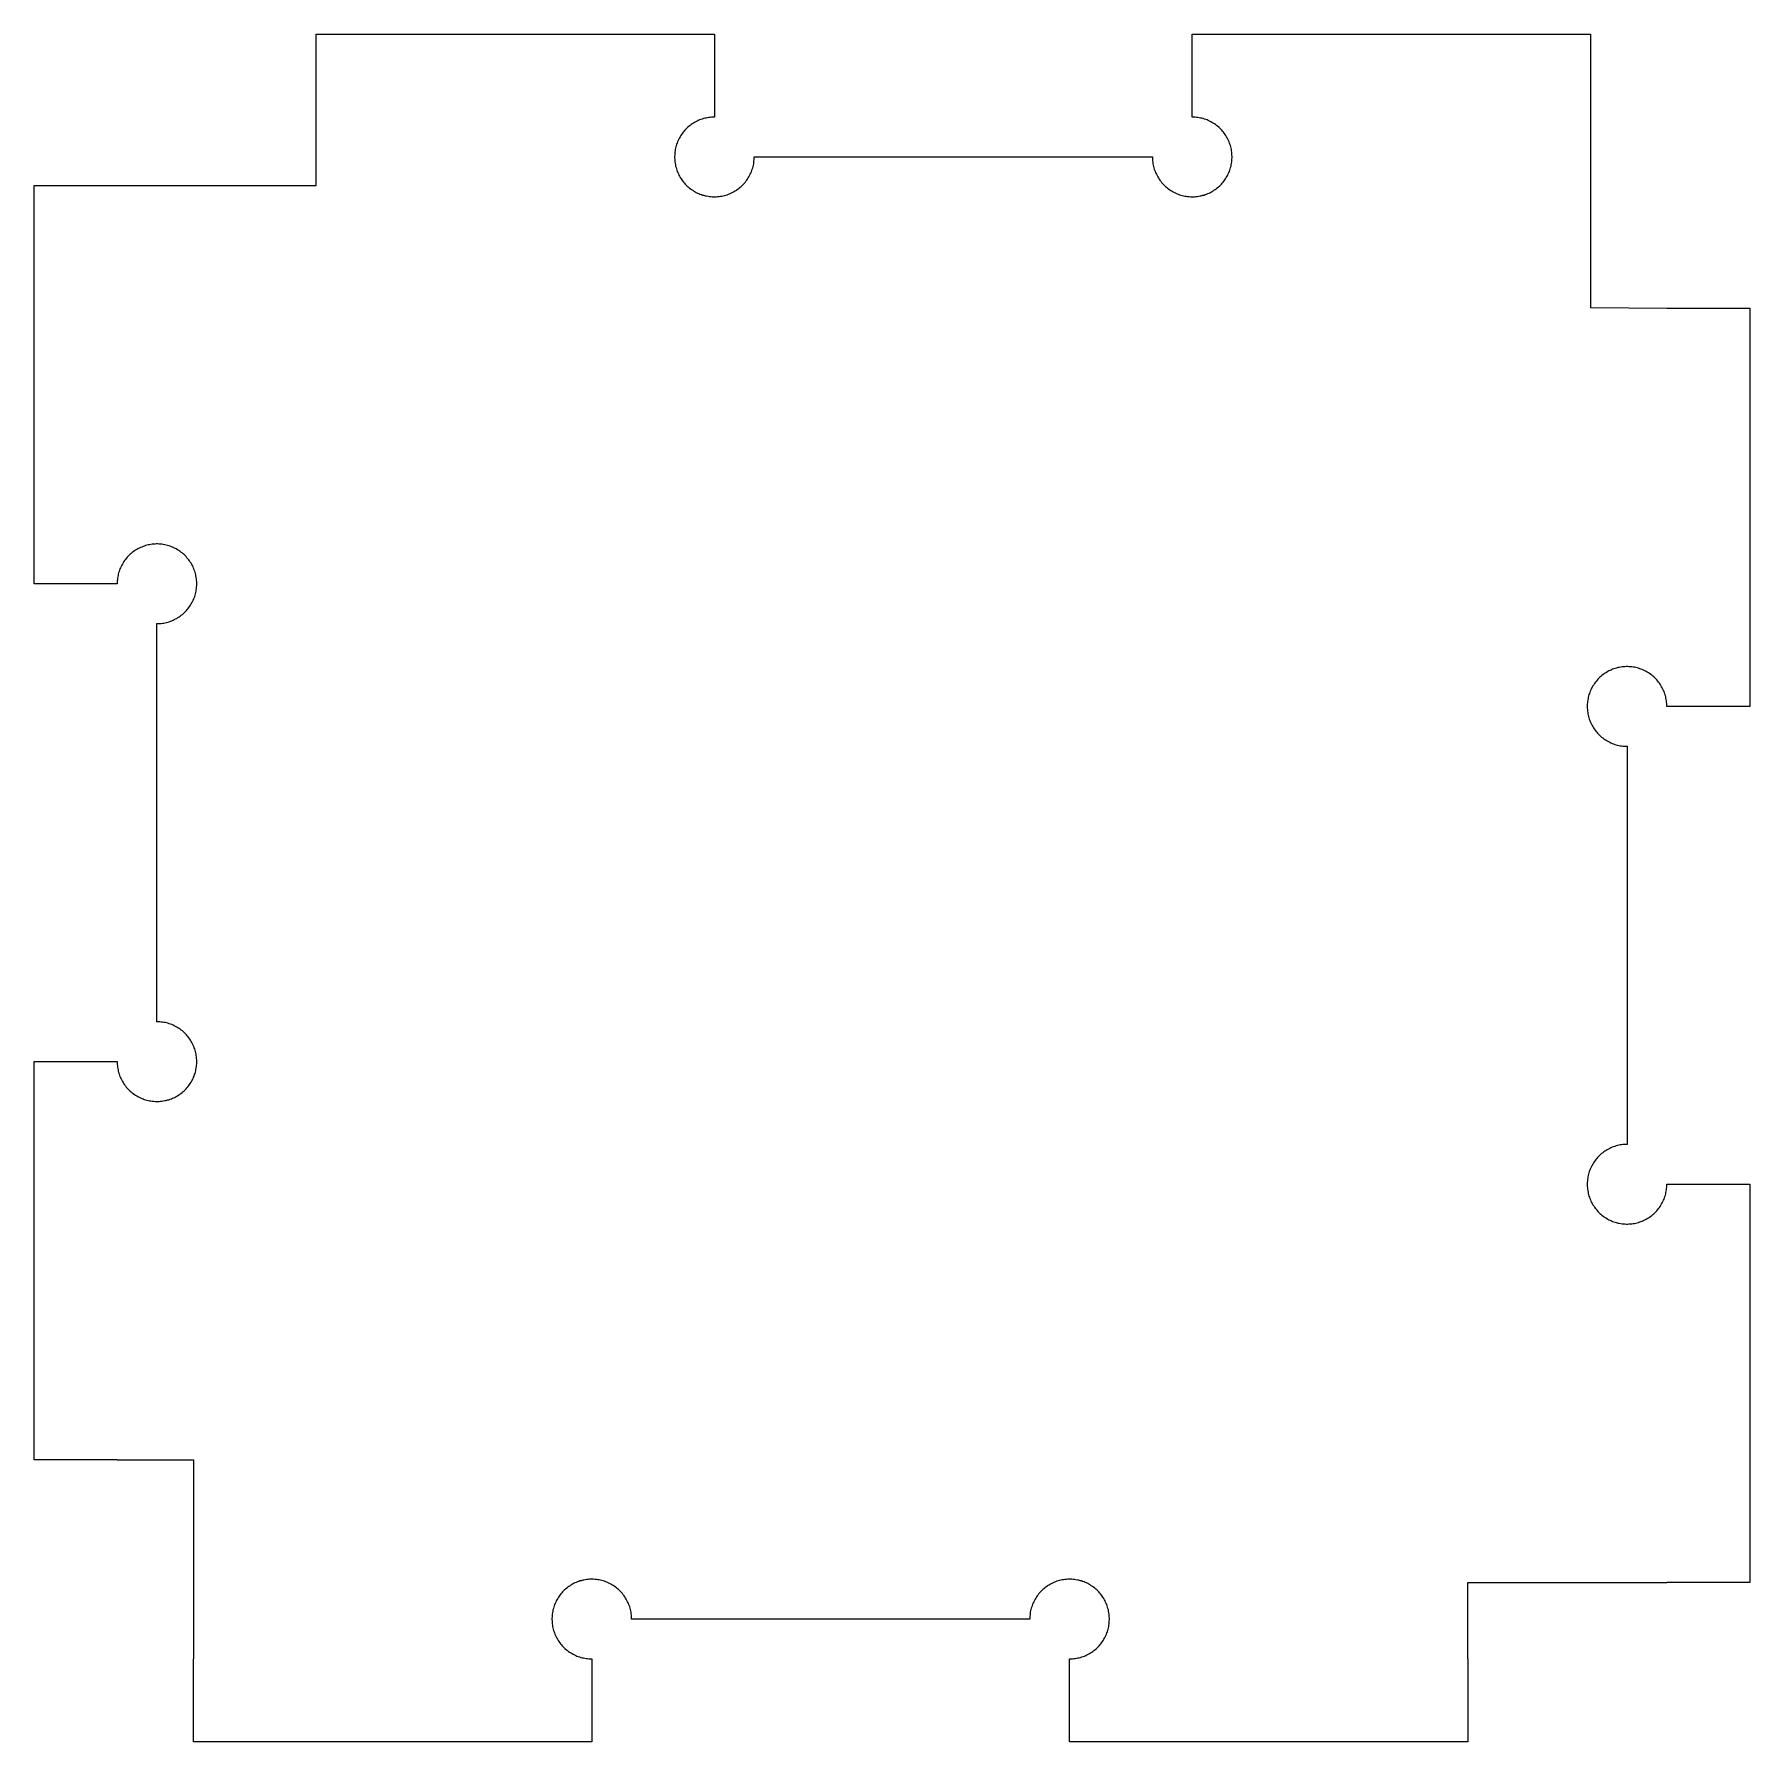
# Model space of a CAD drawing. Header units: millimetres. Extents: x -10 to 11.5, y -10 to 11.4.
import ezdxf

# ---------------------------------------------------------------- set-up
doc = ezdxf.new("R2010")
doc.units = ezdxf.units.MM
doc.layers.add('No Corners', color=36, linetype='Continuous', true_color=0x8b4513)

msp = doc.modelspace()

# ---------------------------------------------------------------- linework, layer by layer
at = {"layer": 'No Corners'}
for p, q in [((-6.46, 11.44), (-1.46, 11.44)), ((-6.46, 10.4), (-6.46, 11.44)), ((-1.46, 11.44), (-1.46, 10.4)), ((4.54, 11.44), (9.54, 11.44)), ((4.54, 10.4), (4.54, 11.44)), ((9.54, 11.44), (9.54, 10.4)), ((-6.46, 9.54), (-6.46, 10.4)), ((-1.693, 10.342), (-1.708, 10.334)), ((-1.678, 10.35), (-1.693, 10.342)), ((-1.662, 10.357), (-1.678, 10.35)), ((-1.646, 10.364), (-1.662, 10.357)), ((-1.63, 10.37), (-1.646, 10.364)), ((-1.613, 10.376), (-1.63, 10.37)), ((-1.597, 10.381), (-1.613, 10.376)), ((-1.58, 10.385), (-1.597, 10.381)), ((-1.563, 10.389), (-1.58, 10.385)), ((-1.546, 10.393), (-1.563, 10.389)), ((-1.529, 10.395), (-1.546, 10.393)), ((-1.512, 10.397), (-1.529, 10.395)), ((-1.495, 10.399), (-1.512, 10.397)), ((-1.477, 10.4), (-1.495, 10.399)), ((-1.46, 10.4), (-1.477, 10.4)), ((4.557, 10.4), (4.54, 10.4)), ((4.575, 10.399), (4.557, 10.4)), ((4.592, 10.397), (4.575, 10.399)), ((4.609, 10.395), (4.592, 10.397)), ((4.626, 10.393), (4.609, 10.395)), ((4.643, 10.389), (4.626, 10.393)), ((4.66, 10.385), (4.643, 10.389)), ((4.677, 10.381), (4.66, 10.385)), ((4.693, 10.376), (4.677, 10.381)), ((4.71, 10.37), (4.693, 10.376)), ((4.726, 10.364), (4.71, 10.37)), ((4.742, 10.357), (4.726, 10.364)), ((4.758, 10.35), (4.742, 10.357)), ((4.773, 10.342), (4.758, 10.35)), ((4.788, 10.334), (4.773, 10.342)), ((9.54, 10.4), (9.54, 8.008)), ((-1.9, 10.138), (-1.908, 10.123)), ((-1.891, 10.153), (-1.9, 10.138)), ((-1.882, 10.168), (-1.891, 10.153)), ((-1.872, 10.183), (-1.882, 10.168)), ((-1.862, 10.197), (-1.872, 10.183)), ((-1.852, 10.21), (-1.862, 10.197)), ((-1.841, 10.224), (-1.852, 10.21)), ((-1.83, 10.237), (-1.841, 10.224)), ((-1.818, 10.249), (-1.83, 10.237)), ((-1.805, 10.262), (-1.818, 10.249)), ((-1.793, 10.273), (-1.805, 10.262)), ((-1.779, 10.285), (-1.793, 10.273)), ((-1.766, 10.296), (-1.779, 10.285)), ((-1.752, 10.306), (-1.766, 10.296)), ((-1.738, 10.316), (-1.752, 10.306)), ((-1.723, 10.325), (-1.738, 10.316)), ((-1.708, 10.334), (-1.723, 10.325)), ((4.803, 10.325), (4.788, 10.334)), ((4.818, 10.316), (4.803, 10.325)), ((4.832, 10.306), (4.818, 10.316)), ((4.846, 10.296), (4.832, 10.306)), ((4.859, 10.285), (4.846, 10.296)), ((4.873, 10.273), (4.859, 10.285)), ((4.885, 10.262), (4.873, 10.273)), ((4.898, 10.249), (4.885, 10.262)), ((4.91, 10.237), (4.898, 10.249)), ((4.921, 10.224), (4.91, 10.237)), ((4.932, 10.21), (4.921, 10.224)), ((4.942, 10.197), (4.932, 10.21)), ((4.952, 10.183), (4.942, 10.197)), ((4.962, 10.168), (4.952, 10.183)), ((4.971, 10.153), (4.962, 10.168)), ((4.98, 10.138), (4.971, 10.153)), ((4.988, 10.123), (4.98, 10.138)), ((-1.959, 9.923), (-1.96, 9.906)), ((-1.958, 9.94), (-1.959, 9.923)), ((-1.957, 9.958), (-1.958, 9.94)), ((-1.954, 9.975), (-1.957, 9.958)), ((-1.951, 9.992), (-1.954, 9.975)), ((-1.948, 10.009), (-1.951, 9.992)), ((-1.944, 10.026), (-1.948, 10.009)), ((-1.939, 10.042), (-1.944, 10.026)), ((-1.934, 10.059), (-1.939, 10.042)), ((-1.928, 10.075), (-1.934, 10.059)), ((-1.922, 10.091), (-1.928, 10.075)), ((-1.915, 10.107), (-1.922, 10.091)), ((-1.908, 10.123), (-1.915, 10.107)), ((4.995, 10.107), (4.988, 10.123)), ((5.002, 10.091), (4.995, 10.107)), ((5.008, 10.075), (5.002, 10.091)), ((5.014, 10.059), (5.008, 10.075)), ((5.019, 10.042), (5.014, 10.059)), ((5.024, 10.026), (5.019, 10.042)), ((5.028, 10.009), (5.024, 10.026)), ((5.031, 9.992), (5.028, 10.009)), ((5.034, 9.975), (5.031, 9.992)), ((5.037, 9.958), (5.034, 9.975)), ((5.038, 9.94), (5.037, 9.958)), ((5.039, 9.923), (5.038, 9.94)), ((5.04, 9.906), (5.039, 9.923)), ((-1.96, 9.906), (-1.96, 9.888)), ((-1.96, 9.888), (-1.959, 9.871)), ((-1.959, 9.871), (-1.958, 9.854)), ((-1.958, 9.854), (-1.956, 9.837)), ((-1.956, 9.837), (-1.953, 9.82)), ((-1.953, 9.82), (-1.95, 9.802)), ((-1.95, 9.802), (-1.947, 9.786)), ((-1.947, 9.786), (-1.942, 9.769)), ((-1.942, 9.769), (-1.938, 9.752)), ((-1.938, 9.752), (-1.932, 9.736)), ((-1.932, 9.736), (-1.926, 9.719)), ((-1.926, 9.719), (-1.92, 9.703)), ((-1.92, 9.703), (-1.913, 9.688)), ((-1.01, 9.682), (-1.003, 9.698)), ((-1.003, 9.698), (-0.996, 9.714)), ((-0.996, 9.714), (-0.99, 9.73)), ((-0.99, 9.73), (-0.984, 9.747)), ((-0.984, 9.747), (-0.979, 9.763)), ((-0.979, 9.763), (-0.975, 9.78)), ((-0.975, 9.78), (-0.971, 9.797)), ((-0.971, 9.797), (-0.967, 9.814)), ((-0.967, 9.814), (-0.965, 9.831)), ((-0.965, 9.831), (-0.963, 9.848)), ((-0.963, 9.848), (-0.961, 9.865)), ((-0.961, 9.865), (-0.96, 9.883)), ((-0.96, 9.9), (4.04, 9.9)), ((-0.96, 9.883), (-0.96, 9.9)), ((4.04, 9.9), (4.04, 9.883)), ((4.04, 9.883), (4.041, 9.865)), ((4.041, 9.865), (4.043, 9.848)), ((4.043, 9.848), (4.045, 9.831)), ((4.045, 9.831), (4.047, 9.814)), ((4.047, 9.814), (4.051, 9.797)), ((4.051, 9.797), (4.055, 9.78)), ((4.055, 9.78), (4.059, 9.763)), ((4.059, 9.763), (4.064, 9.747)), ((4.064, 9.747), (4.07, 9.73)), ((4.07, 9.73), (4.076, 9.714)), ((4.076, 9.714), (4.083, 9.698)), ((4.083, 9.698), (4.09, 9.682)), ((4.993, 9.688), (5, 9.703)), ((5, 9.703), (5.006, 9.719)), ((5.006, 9.719), (5.012, 9.736)), ((5.012, 9.736), (5.018, 9.752)), ((5.018, 9.752), (5.022, 9.769)), ((5.022, 9.769), (5.027, 9.786)), ((5.027, 9.786), (5.03, 9.802)), ((5.03, 9.802), (5.033, 9.82)), ((5.033, 9.82), (5.036, 9.837)), ((5.036, 9.837), (5.038, 9.854)), ((5.038, 9.854), (5.039, 9.871)), ((5.039, 9.871), (5.04, 9.888)), ((5.04, 9.888), (5.04, 9.906)), ((-10, 9.54), (-8.96, 9.54)), ((-10, 4.54), (-10, 9.54)), ((-8.96, 9.54), (-6.46, 9.54)), ((-1.913, 9.688), (-1.905, 9.672)), ((-1.905, 9.672), (-1.897, 9.657)), ((-1.897, 9.657), (-1.888, 9.642)), ((-1.888, 9.642), (-1.879, 9.627)), ((-1.879, 9.627), (-1.869, 9.613)), ((-1.869, 9.613), (-1.859, 9.599)), ((-1.859, 9.599), (-1.848, 9.585)), ((-1.848, 9.585), (-1.837, 9.572)), ((-1.837, 9.572), (-1.826, 9.559)), ((-1.826, 9.559), (-1.814, 9.546)), ((-1.814, 9.546), (-1.801, 9.534)), ((-1.801, 9.534), (-1.788, 9.523)), ((-1.788, 9.523), (-1.775, 9.512)), ((-1.775, 9.512), (-1.761, 9.501)), ((-1.761, 9.501), (-1.747, 9.491)), ((-1.747, 9.491), (-1.733, 9.481)), ((-1.733, 9.481), (-1.718, 9.472)), ((-1.207, 9.469), (-1.192, 9.478)), ((-1.192, 9.478), (-1.177, 9.488)), ((-1.177, 9.488), (-1.163, 9.498)), ((-1.163, 9.498), (-1.15, 9.508)), ((-1.15, 9.508), (-1.136, 9.519)), ((-1.136, 9.519), (-1.123, 9.53)), ((-1.123, 9.53), (-1.111, 9.542)), ((-1.111, 9.542), (-1.098, 9.555)), ((-1.098, 9.555), (-1.087, 9.567)), ((-1.087, 9.567), (-1.075, 9.581)), ((-1.075, 9.581), (-1.064, 9.594)), ((-1.064, 9.594), (-1.054, 9.608)), ((-1.054, 9.608), (-1.044, 9.622)), ((-1.044, 9.622), (-1.035, 9.637)), ((-1.035, 9.637), (-1.026, 9.652)), ((-1.026, 9.652), (-1.018, 9.667)), ((-1.018, 9.667), (-1.01, 9.682)), ((4.09, 9.682), (4.098, 9.667)), ((4.098, 9.667), (4.106, 9.652)), ((4.106, 9.652), (4.115, 9.637)), ((4.115, 9.637), (4.124, 9.622)), ((4.124, 9.622), (4.134, 9.608)), ((4.134, 9.608), (4.144, 9.594)), ((4.144, 9.594), (4.155, 9.581)), ((4.155, 9.581), (4.167, 9.567)), ((4.167, 9.567), (4.178, 9.555)), ((4.178, 9.555), (4.191, 9.542)), ((4.191, 9.542), (4.203, 9.53)), ((4.203, 9.53), (4.216, 9.519)), ((4.216, 9.519), (4.23, 9.508)), ((4.23, 9.508), (4.243, 9.498)), ((4.243, 9.498), (4.257, 9.488)), ((4.257, 9.488), (4.272, 9.478)), ((4.272, 9.478), (4.287, 9.469)), ((4.798, 9.472), (4.813, 9.481)), ((4.813, 9.481), (4.827, 9.491)), ((4.827, 9.491), (4.841, 9.501)), ((4.841, 9.501), (4.855, 9.512)), ((4.855, 9.512), (4.868, 9.523)), ((4.868, 9.523), (4.881, 9.534)), ((4.881, 9.534), (4.894, 9.546)), ((4.894, 9.546), (4.906, 9.559)), ((4.906, 9.559), (4.917, 9.572)), ((4.917, 9.572), (4.928, 9.585)), ((4.928, 9.585), (4.939, 9.599)), ((4.939, 9.599), (4.949, 9.613)), ((4.949, 9.613), (4.959, 9.627)), ((4.959, 9.627), (4.968, 9.642)), ((4.968, 9.642), (4.977, 9.657)), ((4.977, 9.657), (4.985, 9.672)), ((4.985, 9.672), (4.993, 9.688)), ((-1.718, 9.472), (-1.703, 9.463)), ((-1.703, 9.463), (-1.688, 9.455)), ((-1.688, 9.455), (-1.672, 9.447)), ((-1.672, 9.447), (-1.657, 9.44)), ((-1.657, 9.44), (-1.641, 9.434)), ((-1.641, 9.434), (-1.624, 9.428)), ((-1.624, 9.428), (-1.608, 9.422)), ((-1.608, 9.422), (-1.591, 9.418)), ((-1.591, 9.418), (-1.574, 9.413)), ((-1.574, 9.413), (-1.558, 9.41)), ((-1.558, 9.41), (-1.54, 9.407)), ((-1.54, 9.407), (-1.523, 9.404)), ((-1.523, 9.404), (-1.506, 9.402)), ((-1.506, 9.402), (-1.489, 9.401)), ((-1.489, 9.401), (-1.472, 9.4)), ((-1.472, 9.4), (-1.454, 9.4)), ((-1.454, 9.4), (-1.437, 9.401)), ((-1.437, 9.401), (-1.42, 9.402)), ((-1.42, 9.402), (-1.402, 9.403)), ((-1.402, 9.403), (-1.385, 9.406)), ((-1.385, 9.406), (-1.368, 9.409)), ((-1.368, 9.409), (-1.351, 9.412)), ((-1.351, 9.412), (-1.334, 9.416)), ((-1.334, 9.416), (-1.318, 9.421)), ((-1.318, 9.421), (-1.301, 9.426)), ((-1.301, 9.426), (-1.285, 9.432)), ((-1.285, 9.432), (-1.269, 9.438)), ((-1.269, 9.438), (-1.253, 9.445)), ((-1.253, 9.445), (-1.237, 9.452)), ((-1.237, 9.452), (-1.222, 9.46)), ((-1.222, 9.46), (-1.207, 9.469)), ((4.287, 9.469), (4.302, 9.46)), ((4.302, 9.46), (4.317, 9.452)), ((4.317, 9.452), (4.333, 9.445)), ((4.333, 9.445), (4.349, 9.438)), ((4.349, 9.438), (4.365, 9.432)), ((4.365, 9.432), (4.381, 9.426)), ((4.381, 9.426), (4.398, 9.421)), ((4.398, 9.421), (4.414, 9.416)), ((4.414, 9.416), (4.431, 9.412)), ((4.431, 9.412), (4.448, 9.409)), ((4.448, 9.409), (4.465, 9.406)), ((4.465, 9.406), (4.482, 9.403)), ((4.482, 9.403), (4.5, 9.402)), ((4.5, 9.402), (4.517, 9.401)), ((4.517, 9.401), (4.534, 9.4)), ((4.534, 9.4), (4.552, 9.4)), ((4.552, 9.4), (4.569, 9.401)), ((4.569, 9.401), (4.586, 9.402)), ((4.586, 9.402), (4.603, 9.404)), ((4.603, 9.404), (4.62, 9.407)), ((4.62, 9.407), (4.638, 9.41)), ((4.638, 9.41), (4.654, 9.413)), ((4.654, 9.413), (4.671, 9.418)), ((4.671, 9.418), (4.688, 9.422)), ((4.688, 9.422), (4.704, 9.428)), ((4.704, 9.428), (4.721, 9.434)), ((4.721, 9.434), (4.737, 9.44)), ((4.737, 9.44), (4.752, 9.447)), ((4.752, 9.447), (4.768, 9.455)), ((4.768, 9.455), (4.783, 9.463)), ((4.783, 9.463), (4.798, 9.472)), ((9.54, 8.008), (10.5, 8)), ((10.5, 8), (11.54, 8)), ((11.54, 8), (11.54, 3)), ((-8.728, 4.962), (-8.743, 4.952)), ((-8.713, 4.971), (-8.728, 4.962)), ((-8.698, 4.98), (-8.713, 4.971)), ((-8.683, 4.988), (-8.698, 4.98)), ((-8.667, 4.995), (-8.683, 4.988)), ((-8.651, 5.002), (-8.667, 4.995)), ((-8.635, 5.008), (-8.651, 5.002)), ((-8.619, 5.014), (-8.635, 5.008)), ((-8.602, 5.019), (-8.619, 5.014)), ((-8.586, 5.024), (-8.602, 5.019)), ((-8.569, 5.028), (-8.586, 5.024)), ((-8.552, 5.031), (-8.569, 5.028)), ((-8.535, 5.034), (-8.552, 5.031)), ((-8.518, 5.037), (-8.535, 5.034)), ((-8.5, 5.038), (-8.518, 5.037)), ((-8.483, 5.039), (-8.5, 5.038)), ((-8.466, 5.04), (-8.483, 5.039)), ((-8.448, 5.04), (-8.466, 5.04)), ((-8.431, 5.039), (-8.448, 5.04)), ((-8.414, 5.038), (-8.431, 5.039)), ((-8.397, 5.036), (-8.414, 5.038)), ((-8.38, 5.033), (-8.397, 5.036)), ((-8.362, 5.03), (-8.38, 5.033)), ((-8.346, 5.027), (-8.362, 5.03)), ((-8.329, 5.022), (-8.346, 5.027)), ((-8.312, 5.018), (-8.329, 5.022)), ((-8.296, 5.012), (-8.312, 5.018)), ((-8.279, 5.006), (-8.296, 5.012)), ((-8.263, 5), (-8.279, 5.006)), ((-8.248, 4.993), (-8.263, 5)), ((-8.232, 4.985), (-8.248, 4.993)), ((-8.217, 4.977), (-8.232, 4.985)), ((-8.202, 4.968), (-8.217, 4.977)), ((-8.187, 4.959), (-8.202, 4.968)), ((-8.173, 4.949), (-8.187, 4.959)), ((-8.917, 4.742), (-8.924, 4.726)), ((-8.91, 4.758), (-8.917, 4.742)), ((-8.902, 4.773), (-8.91, 4.758)), ((-8.894, 4.788), (-8.902, 4.773)), ((-8.885, 4.803), (-8.894, 4.788)), ((-8.876, 4.818), (-8.885, 4.803)), ((-8.866, 4.832), (-8.876, 4.818)), ((-8.856, 4.846), (-8.866, 4.832)), ((-8.845, 4.859), (-8.856, 4.846)), ((-8.833, 4.873), (-8.845, 4.859)), ((-8.822, 4.885), (-8.833, 4.873)), ((-8.809, 4.898), (-8.822, 4.885)), ((-8.797, 4.91), (-8.809, 4.898)), ((-8.784, 4.921), (-8.797, 4.91)), ((-8.77, 4.932), (-8.784, 4.921)), ((-8.757, 4.942), (-8.77, 4.932)), ((-8.743, 4.952), (-8.757, 4.942)), ((-8.159, 4.939), (-8.173, 4.949)), ((-8.145, 4.928), (-8.159, 4.939)), ((-8.132, 4.917), (-8.145, 4.928)), ((-8.119, 4.906), (-8.132, 4.917)), ((-8.106, 4.894), (-8.119, 4.906)), ((-8.094, 4.881), (-8.106, 4.894)), ((-8.083, 4.868), (-8.094, 4.881)), ((-8.072, 4.855), (-8.083, 4.868)), ((-8.061, 4.841), (-8.072, 4.855)), ((-8.051, 4.827), (-8.061, 4.841)), ((-8.041, 4.813), (-8.051, 4.827)), ((-8.032, 4.798), (-8.041, 4.813)), ((-8.023, 4.783), (-8.032, 4.798)), ((-8.015, 4.768), (-8.023, 4.783)), ((-8.007, 4.752), (-8.015, 4.768)), ((-8, 4.737), (-8.007, 4.752)), ((-8.96, 4.54), (-10, 4.54)), ((-8.959, 4.575), (-8.96, 4.557)), ((-8.96, 4.557), (-8.96, 4.54)), ((-8.957, 4.592), (-8.959, 4.575)), ((-8.955, 4.609), (-8.957, 4.592)), ((-8.953, 4.626), (-8.955, 4.609)), ((-8.949, 4.643), (-8.953, 4.626)), ((-8.945, 4.66), (-8.949, 4.643)), ((-8.941, 4.677), (-8.945, 4.66)), ((-8.936, 4.693), (-8.941, 4.677)), ((-8.93, 4.71), (-8.936, 4.693)), ((-8.924, 4.726), (-8.93, 4.71)), ((-7.994, 4.721), (-8, 4.737)), ((-7.988, 4.704), (-7.994, 4.721)), ((-7.982, 4.688), (-7.988, 4.704)), ((-7.978, 4.671), (-7.982, 4.688)), ((-7.973, 4.654), (-7.978, 4.671)), ((-7.97, 4.638), (-7.973, 4.654)), ((-7.967, 4.62), (-7.97, 4.638)), ((-7.964, 4.603), (-7.967, 4.62)), ((-7.962, 4.586), (-7.964, 4.603)), ((-7.961, 4.569), (-7.962, 4.586)), ((-7.96, 4.552), (-7.961, 4.569)), ((-7.961, 4.517), (-7.96, 4.534)), ((-7.96, 4.534), (-7.96, 4.552)), ((-8.02, 4.302), (-8.012, 4.317)), ((-8.012, 4.317), (-8.005, 4.333)), ((-8.005, 4.333), (-7.998, 4.349)), ((-7.998, 4.349), (-7.992, 4.365)), ((-7.992, 4.365), (-7.986, 4.381)), ((-7.986, 4.381), (-7.981, 4.398)), ((-7.981, 4.398), (-7.976, 4.414)), ((-7.976, 4.414), (-7.972, 4.431)), ((-7.972, 4.431), (-7.969, 4.448)), ((-7.969, 4.448), (-7.966, 4.465)), ((-7.966, 4.465), (-7.963, 4.482)), ((-7.963, 4.482), (-7.962, 4.5)), ((-7.962, 4.5), (-7.961, 4.517)), ((-8.242, 4.09), (-8.227, 4.098)), ((-8.227, 4.098), (-8.212, 4.106)), ((-8.212, 4.106), (-8.197, 4.115)), ((-8.197, 4.115), (-8.182, 4.124)), ((-8.182, 4.124), (-8.168, 4.134)), ((-8.168, 4.134), (-8.154, 4.144)), ((-8.154, 4.144), (-8.141, 4.155)), ((-8.141, 4.155), (-8.127, 4.167)), ((-8.127, 4.167), (-8.115, 4.178)), ((-8.115, 4.178), (-8.102, 4.191)), ((-8.102, 4.191), (-8.09, 4.203)), ((-8.09, 4.203), (-8.079, 4.216)), ((-8.079, 4.216), (-8.068, 4.23)), ((-8.068, 4.23), (-8.058, 4.243)), ((-8.058, 4.243), (-8.048, 4.257)), ((-8.048, 4.257), (-8.038, 4.272)), ((-8.038, 4.272), (-8.029, 4.287)), ((-8.029, 4.287), (-8.02, 4.302)), ((-8.46, 4.04), (-8.443, 4.04)), ((-8.46, -0.96), (-8.46, 4.04)), ((-8.443, 4.04), (-8.425, 4.041)), ((-8.425, 4.041), (-8.408, 4.043)), ((-8.408, 4.043), (-8.391, 4.045)), ((-8.391, 4.045), (-8.374, 4.047)), ((-8.374, 4.047), (-8.357, 4.051)), ((-8.357, 4.051), (-8.34, 4.055)), ((-8.34, 4.055), (-8.323, 4.059)), ((-8.323, 4.059), (-8.307, 4.064)), ((-8.307, 4.064), (-8.29, 4.07)), ((-8.29, 4.07), (-8.274, 4.076)), ((-8.274, 4.076), (-8.258, 4.083)), ((-8.258, 4.083), (-8.242, 4.09)), ((9.788, 3.453), (9.772, 3.445)), ((9.803, 3.46), (9.788, 3.453)), ((9.819, 3.466), (9.803, 3.46)), ((9.836, 3.472), (9.819, 3.466)), ((9.852, 3.478), (9.836, 3.472)), ((9.869, 3.482), (9.852, 3.478)), ((9.886, 3.487), (9.869, 3.482)), ((9.902, 3.49), (9.886, 3.487)), ((9.92, 3.493), (9.902, 3.49)), ((9.937, 3.496), (9.92, 3.493)), ((9.954, 3.498), (9.937, 3.496)), ((9.971, 3.499), (9.954, 3.498)), ((9.988, 3.5), (9.971, 3.499)), ((10.006, 3.5), (9.988, 3.5)), ((10.023, 3.499), (10.006, 3.5)), ((10.04, 3.498), (10.023, 3.499)), ((10.058, 3.497), (10.04, 3.498)), ((10.075, 3.494), (10.058, 3.497)), ((10.092, 3.491), (10.075, 3.494)), ((10.109, 3.488), (10.092, 3.491)), ((10.126, 3.484), (10.109, 3.488)), ((10.142, 3.479), (10.126, 3.484)), ((10.159, 3.474), (10.142, 3.479)), ((10.175, 3.468), (10.159, 3.474)), ((10.191, 3.462), (10.175, 3.468)), ((10.207, 3.455), (10.191, 3.462)), ((10.223, 3.448), (10.207, 3.455)), ((10.238, 3.44), (10.223, 3.448)), ((9.563, 3.243), (9.555, 3.228)), ((9.572, 3.258), (9.563, 3.243)), ((9.581, 3.273), (9.572, 3.258)), ((9.591, 3.287), (9.581, 3.273)), ((9.601, 3.301), (9.591, 3.287)), ((9.612, 3.315), (9.601, 3.301)), ((9.623, 3.328), (9.612, 3.315)), ((9.634, 3.341), (9.623, 3.328)), ((9.646, 3.354), (9.634, 3.341)), ((9.659, 3.366), (9.646, 3.354)), ((9.672, 3.377), (9.659, 3.366)), ((9.685, 3.388), (9.672, 3.377)), ((9.699, 3.399), (9.685, 3.388)), ((9.713, 3.409), (9.699, 3.399)), ((9.727, 3.419), (9.713, 3.409)), ((9.742, 3.428), (9.727, 3.419)), ((9.757, 3.437), (9.742, 3.428)), ((9.772, 3.445), (9.757, 3.437)), ((10.253, 3.431), (10.238, 3.44)), ((10.268, 3.422), (10.253, 3.431)), ((10.283, 3.412), (10.268, 3.422)), ((10.297, 3.402), (10.283, 3.412)), ((10.31, 3.392), (10.297, 3.402)), ((10.324, 3.381), (10.31, 3.392)), ((10.337, 3.37), (10.324, 3.381)), ((10.349, 3.358), (10.337, 3.37)), ((10.362, 3.345), (10.349, 3.358)), ((10.373, 3.333), (10.362, 3.345)), ((10.385, 3.319), (10.373, 3.333)), ((10.396, 3.306), (10.385, 3.319)), ((10.406, 3.292), (10.396, 3.306)), ((10.416, 3.278), (10.406, 3.292)), ((10.425, 3.263), (10.416, 3.278)), ((10.434, 3.248), (10.425, 3.263)), ((10.442, 3.233), (10.434, 3.248)), ((10.45, 3.218), (10.442, 3.233)), ((9.501, 3.029), (9.5, 3.012)), ((9.502, 3.046), (9.501, 3.029)), ((9.504, 3.063), (9.502, 3.046)), ((9.507, 3.08), (9.504, 3.063)), ((9.51, 3.098), (9.507, 3.08)), ((9.513, 3.114), (9.51, 3.098)), ((9.518, 3.131), (9.513, 3.114)), ((9.522, 3.148), (9.518, 3.131)), ((9.528, 3.164), (9.522, 3.148)), ((9.534, 3.181), (9.528, 3.164)), ((9.54, 3.197), (9.534, 3.181)), ((9.547, 3.212), (9.54, 3.197)), ((9.555, 3.228), (9.547, 3.212)), ((10.457, 3.202), (10.45, 3.218)), ((10.464, 3.186), (10.457, 3.202)), ((10.47, 3.17), (10.464, 3.186)), ((10.476, 3.153), (10.47, 3.17)), ((10.481, 3.137), (10.476, 3.153)), ((10.485, 3.12), (10.481, 3.137)), ((10.489, 3.103), (10.485, 3.12)), ((10.493, 3.086), (10.489, 3.103)), ((10.495, 3.069), (10.493, 3.086)), ((10.497, 3.052), (10.495, 3.069)), ((10.499, 3.035), (10.497, 3.052)), ((10.5, 3.017), (10.499, 3.035)), ((10.5, 3), (10.5, 3.017)), ((9.5, 3.012), (9.5, 2.994)), ((9.5, 2.994), (9.501, 2.977)), ((9.501, 2.977), (9.502, 2.96)), ((9.502, 2.96), (9.503, 2.942)), ((9.503, 2.942), (9.506, 2.925)), ((9.506, 2.925), (9.509, 2.908)), ((9.509, 2.908), (9.512, 2.891)), ((9.512, 2.891), (9.516, 2.874)), ((9.516, 2.874), (9.521, 2.858)), ((9.521, 2.858), (9.526, 2.841)), ((9.526, 2.841), (9.532, 2.825)), ((9.532, 2.825), (9.538, 2.809)), ((9.538, 2.809), (9.545, 2.793)), ((11.54, 3), (10.5, 3)), ((9.545, 2.793), (9.552, 2.777)), ((9.552, 2.777), (9.56, 2.762)), ((9.56, 2.762), (9.569, 2.747)), ((9.569, 2.747), (9.578, 2.732)), ((9.578, 2.732), (9.588, 2.717)), ((9.588, 2.717), (9.598, 2.703)), ((9.598, 2.703), (9.608, 2.69)), ((9.608, 2.69), (9.619, 2.676)), ((9.619, 2.676), (9.63, 2.663)), ((9.63, 2.663), (9.642, 2.651)), ((9.642, 2.651), (9.655, 2.638)), ((9.655, 2.638), (9.667, 2.627)), ((9.667, 2.627), (9.681, 2.615)), ((9.681, 2.615), (9.694, 2.604)), ((9.694, 2.604), (9.708, 2.594)), ((9.708, 2.594), (9.722, 2.584)), ((9.722, 2.584), (9.737, 2.575)), ((9.737, 2.575), (9.752, 2.566)), ((9.752, 2.566), (9.767, 2.558)), ((9.767, 2.558), (9.782, 2.55)), ((9.782, 2.55), (9.798, 2.543)), ((9.798, 2.543), (9.814, 2.536)), ((9.814, 2.536), (9.83, 2.53)), ((9.83, 2.53), (9.847, 2.524)), ((9.847, 2.524), (9.863, 2.519)), ((9.863, 2.519), (9.88, 2.515)), ((9.88, 2.515), (9.897, 2.511)), ((9.897, 2.511), (9.914, 2.507)), ((9.914, 2.507), (9.931, 2.505)), ((9.931, 2.505), (9.948, 2.503)), ((9.948, 2.503), (9.965, 2.501)), ((9.965, 2.501), (9.983, 2.5)), ((9.983, 2.5), (10, 2.5)), ((10, 2.5), (10, -2.5)), ((-8.443, -0.96), (-8.46, -0.96)), ((-8.425, -0.961), (-8.443, -0.96)), ((-8.408, -0.963), (-8.425, -0.961)), ((-8.391, -0.965), (-8.408, -0.963)), ((-8.374, -0.967), (-8.391, -0.965)), ((-8.357, -0.971), (-8.374, -0.967)), ((-8.34, -0.975), (-8.357, -0.971)), ((-8.323, -0.979), (-8.34, -0.975)), ((-8.307, -0.984), (-8.323, -0.979)), ((-8.29, -0.99), (-8.307, -0.984)), ((-8.274, -0.996), (-8.29, -0.99)), ((-8.258, -1.003), (-8.274, -0.996)), ((-8.242, -1.01), (-8.258, -1.003)), ((-8.227, -1.018), (-8.242, -1.01)), ((-8.212, -1.026), (-8.227, -1.018)), ((-8.197, -1.035), (-8.212, -1.026)), ((-8.182, -1.044), (-8.197, -1.035)), ((-8.168, -1.054), (-8.182, -1.044)), ((-8.154, -1.064), (-8.168, -1.054)), ((-8.141, -1.075), (-8.154, -1.064)), ((-8.127, -1.087), (-8.141, -1.075)), ((-8.115, -1.098), (-8.127, -1.087)), ((-8.102, -1.111), (-8.115, -1.098)), ((-8.09, -1.123), (-8.102, -1.111)), ((-8.079, -1.136), (-8.09, -1.123)), ((-8.068, -1.15), (-8.079, -1.136)), ((-8.058, -1.163), (-8.068, -1.15)), ((-8.048, -1.177), (-8.058, -1.163)), ((-8.038, -1.192), (-8.048, -1.177)), ((-8.029, -1.207), (-8.038, -1.192)), ((-8.02, -1.222), (-8.029, -1.207)), ((-8.012, -1.237), (-8.02, -1.222)), ((-8.005, -1.253), (-8.012, -1.237)), ((-7.998, -1.269), (-8.005, -1.253)), ((-7.992, -1.285), (-7.998, -1.269)), ((-7.986, -1.301), (-7.992, -1.285)), ((-10, -1.46), (-8.96, -1.46)), ((-10, -6.46), (-10, -1.46)), ((-8.96, -1.46), (-8.96, -1.477)), ((-8.96, -1.477), (-8.959, -1.495)), ((-8.959, -1.495), (-8.957, -1.512)), ((-7.981, -1.318), (-7.986, -1.301)), ((-7.976, -1.334), (-7.981, -1.318)), ((-7.972, -1.351), (-7.976, -1.334)), ((-7.969, -1.368), (-7.972, -1.351)), ((-7.966, -1.385), (-7.969, -1.368)), ((-7.963, -1.402), (-7.966, -1.385)), ((-7.964, -1.523), (-7.962, -1.506)), ((-7.962, -1.42), (-7.963, -1.402)), ((-7.961, -1.437), (-7.962, -1.42)), ((-7.962, -1.506), (-7.961, -1.489)), ((-7.96, -1.454), (-7.961, -1.437)), ((-7.961, -1.489), (-7.96, -1.472)), ((-7.96, -1.472), (-7.96, -1.454)), ((-8.957, -1.512), (-8.955, -1.529)), ((-8.955, -1.529), (-8.953, -1.546)), ((-8.953, -1.546), (-8.949, -1.563)), ((-8.949, -1.563), (-8.945, -1.58)), ((-8.945, -1.58), (-8.941, -1.597)), ((-8.941, -1.597), (-8.936, -1.613)), ((-8.936, -1.613), (-8.93, -1.63)), ((-8.93, -1.63), (-8.924, -1.646)), ((-8.924, -1.646), (-8.917, -1.662)), ((-8.917, -1.662), (-8.91, -1.678)), ((-8.91, -1.678), (-8.902, -1.693)), ((-8.902, -1.693), (-8.894, -1.708)), ((-8.894, -1.708), (-8.885, -1.723)), ((-8.041, -1.733), (-8.032, -1.718)), ((-8.032, -1.718), (-8.023, -1.703)), ((-8.023, -1.703), (-8.015, -1.688)), ((-8.015, -1.688), (-8.007, -1.672)), ((-8.007, -1.672), (-8, -1.657)), ((-8, -1.657), (-7.994, -1.641)), ((-7.994, -1.641), (-7.988, -1.624)), ((-7.988, -1.624), (-7.982, -1.608)), ((-7.982, -1.608), (-7.978, -1.591)), ((-7.978, -1.591), (-7.973, -1.574)), ((-7.973, -1.574), (-7.97, -1.558)), ((-7.97, -1.558), (-7.967, -1.54)), ((-7.967, -1.54), (-7.964, -1.523)), ((-8.885, -1.723), (-8.876, -1.738)), ((-8.876, -1.738), (-8.866, -1.752)), ((-8.866, -1.752), (-8.856, -1.766)), ((-8.856, -1.766), (-8.845, -1.779)), ((-8.845, -1.779), (-8.833, -1.793)), ((-8.833, -1.793), (-8.822, -1.805)), ((-8.822, -1.805), (-8.809, -1.818)), ((-8.809, -1.818), (-8.797, -1.83)), ((-8.797, -1.83), (-8.784, -1.841)), ((-8.784, -1.841), (-8.77, -1.852)), ((-8.77, -1.852), (-8.757, -1.862)), ((-8.757, -1.862), (-8.743, -1.872)), ((-8.743, -1.872), (-8.728, -1.882)), ((-8.728, -1.882), (-8.713, -1.891)), ((-8.713, -1.891), (-8.698, -1.9)), ((-8.698, -1.9), (-8.683, -1.908)), ((-8.683, -1.908), (-8.667, -1.915)), ((-8.667, -1.915), (-8.651, -1.922)), ((-8.651, -1.922), (-8.635, -1.928)), ((-8.635, -1.928), (-8.619, -1.934)), ((-8.619, -1.934), (-8.602, -1.939)), ((-8.329, -1.942), (-8.312, -1.938)), ((-8.312, -1.938), (-8.296, -1.932)), ((-8.296, -1.932), (-8.279, -1.926)), ((-8.279, -1.926), (-8.263, -1.92)), ((-8.263, -1.92), (-8.248, -1.913)), ((-8.248, -1.913), (-8.232, -1.905)), ((-8.232, -1.905), (-8.217, -1.897)), ((-8.217, -1.897), (-8.202, -1.888)), ((-8.202, -1.888), (-8.187, -1.879)), ((-8.187, -1.879), (-8.173, -1.869)), ((-8.173, -1.869), (-8.159, -1.859)), ((-8.159, -1.859), (-8.145, -1.848)), ((-8.145, -1.848), (-8.132, -1.837)), ((-8.132, -1.837), (-8.119, -1.826)), ((-8.119, -1.826), (-8.106, -1.814)), ((-8.106, -1.814), (-8.094, -1.801)), ((-8.094, -1.801), (-8.083, -1.788)), ((-8.083, -1.788), (-8.072, -1.775)), ((-8.072, -1.775), (-8.061, -1.761)), ((-8.061, -1.761), (-8.051, -1.747)), ((-8.051, -1.747), (-8.041, -1.733)), ((-8.602, -1.939), (-8.586, -1.944)), ((-8.586, -1.944), (-8.569, -1.948)), ((-8.569, -1.948), (-8.552, -1.951)), ((-8.552, -1.951), (-8.535, -1.954)), ((-8.535, -1.954), (-8.518, -1.957)), ((-8.518, -1.957), (-8.5, -1.958)), ((-8.5, -1.958), (-8.483, -1.959)), ((-8.483, -1.959), (-8.466, -1.96)), ((-8.466, -1.96), (-8.448, -1.96)), ((-8.448, -1.96), (-8.431, -1.959)), ((-8.431, -1.959), (-8.414, -1.958)), ((-8.414, -1.958), (-8.397, -1.956)), ((-8.397, -1.956), (-8.38, -1.953)), ((-8.38, -1.953), (-8.362, -1.95)), ((-8.362, -1.95), (-8.346, -1.947)), ((-8.346, -1.947), (-8.329, -1.942)), ((9.722, -2.584), (9.708, -2.594)), ((9.737, -2.575), (9.722, -2.584)), ((9.752, -2.566), (9.737, -2.575)), ((9.767, -2.558), (9.752, -2.566)), ((9.782, -2.55), (9.767, -2.558)), ((9.798, -2.543), (9.782, -2.55)), ((9.814, -2.536), (9.798, -2.543)), ((9.83, -2.53), (9.814, -2.536)), ((9.847, -2.524), (9.83, -2.53)), ((9.863, -2.519), (9.847, -2.524)), ((9.88, -2.515), (9.863, -2.519)), ((9.897, -2.511), (9.88, -2.515)), ((9.914, -2.507), (9.897, -2.511)), ((9.931, -2.505), (9.914, -2.507)), ((9.948, -2.503), (9.931, -2.505)), ((9.965, -2.501), (9.948, -2.503)), ((9.983, -2.5), (9.965, -2.501)), ((10, -2.5), (9.983, -2.5)), ((9.545, -2.793), (9.538, -2.809)), ((9.552, -2.777), (9.545, -2.793)), ((9.56, -2.762), (9.552, -2.777)), ((9.569, -2.747), (9.56, -2.762)), ((9.578, -2.732), (9.569, -2.747)), ((9.588, -2.717), (9.578, -2.732)), ((9.598, -2.703), (9.588, -2.717)), ((9.608, -2.69), (9.598, -2.703)), ((9.619, -2.676), (9.608, -2.69)), ((9.63, -2.663), (9.619, -2.676)), ((9.642, -2.651), (9.63, -2.663)), ((9.655, -2.638), (9.642, -2.651)), ((9.667, -2.627), (9.655, -2.638)), ((9.681, -2.615), (9.667, -2.627)), ((9.694, -2.604), (9.681, -2.615)), ((9.708, -2.594), (9.694, -2.604)), ((9.501, -2.977), (9.5, -2.994)), ((9.5, -2.994), (9.5, -3.012)), ((9.5, -3.012), (9.501, -3.029)), ((9.502, -2.96), (9.501, -2.977)), ((9.503, -2.942), (9.502, -2.96)), ((9.506, -2.925), (9.503, -2.942)), ((9.509, -2.908), (9.506, -2.925)), ((9.512, -2.891), (9.509, -2.908)), ((9.516, -2.874), (9.512, -2.891)), ((9.521, -2.858), (9.516, -2.874)), ((9.526, -2.841), (9.521, -2.858)), ((9.532, -2.825), (9.526, -2.841)), ((9.538, -2.809), (9.532, -2.825)), ((10.5, -3), (11.54, -3)), ((10.5, -3.017), (10.5, -3)), ((11.54, -3), (11.54, -8)), ((9.501, -3.029), (9.502, -3.046)), ((9.502, -3.046), (9.504, -3.063)), ((9.504, -3.063), (9.507, -3.08)), ((9.507, -3.08), (9.51, -3.098)), ((9.51, -3.098), (9.513, -3.114)), ((9.513, -3.114), (9.518, -3.131)), ((9.518, -3.131), (9.522, -3.148)), ((9.522, -3.148), (9.528, -3.164)), ((9.528, -3.164), (9.534, -3.181)), ((9.534, -3.181), (9.54, -3.197)), ((9.54, -3.197), (9.547, -3.212)), ((9.547, -3.212), (9.555, -3.228)), ((9.555, -3.228), (9.563, -3.243)), ((10.442, -3.233), (10.45, -3.218)), ((10.45, -3.218), (10.457, -3.202)), ((10.457, -3.202), (10.464, -3.186)), ((10.464, -3.186), (10.47, -3.17)), ((10.47, -3.17), (10.476, -3.153)), ((10.476, -3.153), (10.481, -3.137)), ((10.481, -3.137), (10.485, -3.12)), ((10.485, -3.12), (10.489, -3.103)), ((10.489, -3.103), (10.493, -3.086)), ((10.493, -3.086), (10.495, -3.069)), ((10.495, -3.069), (10.497, -3.052)), ((10.497, -3.052), (10.499, -3.035)), ((10.499, -3.035), (10.5, -3.017)), ((9.563, -3.243), (9.572, -3.258)), ((9.572, -3.258), (9.581, -3.273)), ((9.581, -3.273), (9.591, -3.287)), ((9.591, -3.287), (9.601, -3.301)), ((9.601, -3.301), (9.612, -3.315)), ((9.612, -3.315), (9.623, -3.328)), ((9.623, -3.328), (9.634, -3.341)), ((9.634, -3.341), (9.646, -3.354)), ((9.646, -3.354), (9.659, -3.366)), ((9.659, -3.366), (9.672, -3.377)), ((9.672, -3.377), (9.685, -3.388)), ((9.685, -3.388), (9.699, -3.399)), ((9.699, -3.399), (9.713, -3.409)), ((9.713, -3.409), (9.727, -3.419)), ((9.727, -3.419), (9.742, -3.428)), ((9.742, -3.428), (9.757, -3.437)), ((9.757, -3.437), (9.772, -3.445)), ((9.772, -3.445), (9.788, -3.453)), ((10.223, -3.448), (10.238, -3.44)), ((10.238, -3.44), (10.253, -3.431)), ((10.253, -3.431), (10.268, -3.422)), ((10.268, -3.422), (10.283, -3.412)), ((10.283, -3.412), (10.297, -3.402)), ((10.297, -3.402), (10.31, -3.392)), ((10.31, -3.392), (10.324, -3.381)), ((10.324, -3.381), (10.337, -3.37)), ((10.337, -3.37), (10.349, -3.358)), ((10.349, -3.358), (10.362, -3.345)), ((10.362, -3.345), (10.373, -3.333)), ((10.373, -3.333), (10.385, -3.319)), ((10.385, -3.319), (10.396, -3.306)), ((10.396, -3.306), (10.406, -3.292)), ((10.406, -3.292), (10.416, -3.278)), ((10.416, -3.278), (10.425, -3.263)), ((10.425, -3.263), (10.434, -3.248)), ((10.434, -3.248), (10.442, -3.233)), ((9.788, -3.453), (9.803, -3.46)), ((9.803, -3.46), (9.819, -3.466)), ((9.819, -3.466), (9.836, -3.472)), ((9.836, -3.472), (9.852, -3.478)), ((9.852, -3.478), (9.869, -3.482)), ((9.869, -3.482), (9.886, -3.487)), ((9.886, -3.487), (9.902, -3.49)), ((9.902, -3.49), (9.92, -3.493)), ((9.92, -3.493), (9.937, -3.496)), ((9.937, -3.496), (9.954, -3.498)), ((9.954, -3.498), (9.971, -3.499)), ((9.971, -3.499), (9.988, -3.5)), ((9.988, -3.5), (10.006, -3.5)), ((10.006, -3.5), (10.023, -3.499)), ((10.023, -3.499), (10.04, -3.498)), ((10.04, -3.498), (10.058, -3.497)), ((10.058, -3.497), (10.075, -3.494)), ((10.075, -3.494), (10.092, -3.491)), ((10.092, -3.491), (10.109, -3.488)), ((10.109, -3.488), (10.126, -3.484)), ((10.126, -3.484), (10.142, -3.479)), ((10.142, -3.479), (10.159, -3.474)), ((10.159, -3.474), (10.175, -3.468)), ((10.175, -3.468), (10.191, -3.462)), ((10.191, -3.462), (10.207, -3.455)), ((10.207, -3.455), (10.223, -3.448)), ((-8.96, -6.46), (-10, -6.46)), ((-8.96, -6.46), (-8, -6.46)), ((-8, -6.46), (-8, -8.96)), ((-3.098, -7.97), (-3.114, -7.973)), ((-3.08, -7.967), (-3.098, -7.97)), ((-3.063, -7.964), (-3.08, -7.967)), ((-3.046, -7.962), (-3.063, -7.964)), ((-3.029, -7.961), (-3.046, -7.962)), ((-3.012, -7.96), (-3.029, -7.961)), ((-2.994, -7.96), (-3.012, -7.96)), ((-2.977, -7.961), (-2.994, -7.96)), ((-2.96, -7.962), (-2.977, -7.961)), ((-2.942, -7.963), (-2.96, -7.962)), ((-2.925, -7.966), (-2.942, -7.963)), ((-2.908, -7.969), (-2.925, -7.966)), ((-2.891, -7.972), (-2.908, -7.969)), ((2.908, -7.969), (2.891, -7.972)), ((2.925, -7.966), (2.908, -7.969)), ((2.942, -7.963), (2.925, -7.966)), ((2.96, -7.962), (2.942, -7.963)), ((2.977, -7.961), (2.96, -7.962)), ((2.994, -7.96), (2.977, -7.961)), ((3.012, -7.96), (2.994, -7.96)), ((3.029, -7.961), (3.012, -7.96)), ((3.046, -7.962), (3.029, -7.961)), ((3.063, -7.964), (3.046, -7.962)), ((3.08, -7.967), (3.063, -7.964)), ((3.098, -7.97), (3.08, -7.967)), ((3.114, -7.973), (3.098, -7.97)), ((-3.409, -8.173), (-3.419, -8.187)), ((-3.399, -8.159), (-3.409, -8.173)), ((-3.388, -8.145), (-3.399, -8.159)), ((-3.377, -8.132), (-3.388, -8.145)), ((-3.366, -8.119), (-3.377, -8.132)), ((-3.354, -8.106), (-3.366, -8.119)), ((-3.341, -8.094), (-3.354, -8.106)), ((-3.328, -8.083), (-3.341, -8.094)), ((-3.315, -8.072), (-3.328, -8.083)), ((-3.301, -8.061), (-3.315, -8.072)), ((-3.287, -8.051), (-3.301, -8.061)), ((-3.273, -8.041), (-3.287, -8.051)), ((-3.258, -8.032), (-3.273, -8.041)), ((-3.243, -8.023), (-3.258, -8.032)), ((-3.228, -8.015), (-3.243, -8.023)), ((-3.212, -8.007), (-3.228, -8.015)), ((-3.197, -8), (-3.212, -8.007)), ((-3.181, -7.994), (-3.197, -8)), ((-3.164, -7.988), (-3.181, -7.994)), ((-3.148, -7.982), (-3.164, -7.988)), ((-3.131, -7.978), (-3.148, -7.982)), ((-3.114, -7.973), (-3.131, -7.978)), ((-2.874, -7.976), (-2.891, -7.972)), ((-2.858, -7.981), (-2.874, -7.976)), ((-2.841, -7.986), (-2.858, -7.981)), ((-2.825, -7.992), (-2.841, -7.986)), ((-2.809, -7.998), (-2.825, -7.992)), ((-2.793, -8.005), (-2.809, -7.998)), ((-2.777, -8.012), (-2.793, -8.005)), ((-2.762, -8.02), (-2.777, -8.012)), ((-2.747, -8.029), (-2.762, -8.02)), ((-2.732, -8.038), (-2.747, -8.029)), ((-2.717, -8.048), (-2.732, -8.038)), ((-2.703, -8.058), (-2.717, -8.048)), ((-2.69, -8.068), (-2.703, -8.058)), ((-2.676, -8.079), (-2.69, -8.068)), ((-2.663, -8.09), (-2.676, -8.079)), ((-2.651, -8.102), (-2.663, -8.09)), ((-2.638, -8.115), (-2.651, -8.102)), ((-2.627, -8.127), (-2.638, -8.115)), ((-2.615, -8.141), (-2.627, -8.127)), ((-2.604, -8.154), (-2.615, -8.141)), ((-2.594, -8.168), (-2.604, -8.154)), ((-2.584, -8.182), (-2.594, -8.168)), ((-2.575, -8.197), (-2.584, -8.182)), ((2.584, -8.182), (2.575, -8.197)), ((2.594, -8.168), (2.584, -8.182)), ((2.604, -8.154), (2.594, -8.168)), ((2.615, -8.141), (2.604, -8.154)), ((2.627, -8.127), (2.615, -8.141)), ((2.638, -8.115), (2.627, -8.127)), ((2.651, -8.102), (2.638, -8.115)), ((2.663, -8.09), (2.651, -8.102)), ((2.676, -8.079), (2.663, -8.09)), ((2.69, -8.068), (2.676, -8.079)), ((2.703, -8.058), (2.69, -8.068)), ((2.717, -8.048), (2.703, -8.058)), ((2.732, -8.038), (2.717, -8.048)), ((2.747, -8.029), (2.732, -8.038)), ((2.762, -8.02), (2.747, -8.029)), ((2.777, -8.012), (2.762, -8.02)), ((2.793, -8.005), (2.777, -8.012)), ((2.809, -7.998), (2.793, -8.005)), ((2.825, -7.992), (2.809, -7.998)), ((2.841, -7.986), (2.825, -7.992)), ((2.858, -7.981), (2.841, -7.986)), ((2.874, -7.976), (2.858, -7.981)), ((2.891, -7.972), (2.874, -7.976)), ((3.131, -7.978), (3.114, -7.973)), ((3.148, -7.982), (3.131, -7.978)), ((3.164, -7.988), (3.148, -7.982)), ((3.181, -7.994), (3.164, -7.988)), ((3.197, -8), (3.181, -7.994)), ((3.212, -8.007), (3.197, -8)), ((3.228, -8.015), (3.212, -8.007)), ((3.243, -8.023), (3.228, -8.015)), ((3.258, -8.032), (3.243, -8.023)), ((3.273, -8.041), (3.258, -8.032)), ((3.287, -8.051), (3.273, -8.041)), ((3.301, -8.061), (3.287, -8.051)), ((3.315, -8.072), (3.301, -8.061)), ((3.328, -8.083), (3.315, -8.072)), ((3.341, -8.094), (3.328, -8.083)), ((3.354, -8.106), (3.341, -8.094)), ((3.366, -8.119), (3.354, -8.106)), ((3.377, -8.132), (3.366, -8.119)), ((3.388, -8.145), (3.377, -8.132)), ((3.399, -8.159), (3.388, -8.145)), ((3.409, -8.173), (3.399, -8.159)), ((3.419, -8.187), (3.409, -8.173)), ((8, -8), (10.5, -8)), ((8, -8.96), (8, -8)), ((11.54, -8), (10.5, -8)), ((-3.496, -8.397), (-3.498, -8.414)), ((-3.493, -8.38), (-3.496, -8.397)), ((-3.49, -8.362), (-3.493, -8.38)), ((-3.487, -8.346), (-3.49, -8.362)), ((-3.482, -8.329), (-3.487, -8.346)), ((-3.478, -8.312), (-3.482, -8.329)), ((-3.472, -8.296), (-3.478, -8.312)), ((-3.466, -8.279), (-3.472, -8.296)), ((-3.46, -8.263), (-3.466, -8.279)), ((-3.453, -8.248), (-3.46, -8.263)), ((-3.445, -8.232), (-3.453, -8.248)), ((-3.437, -8.217), (-3.445, -8.232)), ((-3.428, -8.202), (-3.437, -8.217)), ((-3.419, -8.187), (-3.428, -8.202)), ((-2.566, -8.212), (-2.575, -8.197)), ((-2.558, -8.227), (-2.566, -8.212)), ((-2.55, -8.242), (-2.558, -8.227)), ((-2.543, -8.258), (-2.55, -8.242)), ((-2.536, -8.274), (-2.543, -8.258)), ((-2.53, -8.29), (-2.536, -8.274)), ((-2.524, -8.307), (-2.53, -8.29)), ((-2.519, -8.323), (-2.524, -8.307)), ((-2.515, -8.34), (-2.519, -8.323)), ((-2.511, -8.357), (-2.515, -8.34)), ((-2.507, -8.374), (-2.511, -8.357)), ((-2.505, -8.391), (-2.507, -8.374)), ((-2.503, -8.408), (-2.505, -8.391)), ((2.505, -8.391), (2.503, -8.408)), ((2.507, -8.374), (2.505, -8.391)), ((2.511, -8.357), (2.507, -8.374)), ((2.515, -8.34), (2.511, -8.357)), ((2.519, -8.323), (2.515, -8.34)), ((2.524, -8.307), (2.519, -8.323)), ((2.53, -8.29), (2.524, -8.307)), ((2.536, -8.274), (2.53, -8.29)), ((2.543, -8.258), (2.536, -8.274)), ((2.55, -8.242), (2.543, -8.258)), ((2.558, -8.227), (2.55, -8.242)), ((2.566, -8.212), (2.558, -8.227)), ((2.575, -8.197), (2.566, -8.212)), ((3.428, -8.202), (3.419, -8.187)), ((3.437, -8.217), (3.428, -8.202)), ((3.445, -8.232), (3.437, -8.217)), ((3.453, -8.248), (3.445, -8.232)), ((3.46, -8.263), (3.453, -8.248)), ((3.466, -8.279), (3.46, -8.263)), ((3.472, -8.296), (3.466, -8.279)), ((3.478, -8.312), (3.472, -8.296)), ((3.482, -8.329), (3.478, -8.312)), ((3.487, -8.346), (3.482, -8.329)), ((3.49, -8.362), (3.487, -8.346)), ((3.493, -8.38), (3.49, -8.362)), ((3.496, -8.397), (3.493, -8.38)), ((3.498, -8.414), (3.496, -8.397)), ((-3.499, -8.431), (-3.5, -8.448)), ((-3.5, -8.448), (-3.5, -8.466)), ((-3.5, -8.466), (-3.499, -8.483)), ((-3.498, -8.414), (-3.499, -8.431)), ((-3.499, -8.483), (-3.498, -8.5)), ((-3.498, -8.5), (-3.497, -8.518)), ((-3.497, -8.518), (-3.494, -8.535)), ((-3.494, -8.535), (-3.491, -8.552)), ((-3.491, -8.552), (-3.488, -8.569)), ((-3.488, -8.569), (-3.484, -8.586)), ((-3.484, -8.586), (-3.479, -8.602)), ((-3.479, -8.602), (-3.474, -8.619)), ((-2.501, -8.425), (-2.503, -8.408)), ((-2.5, -8.443), (-2.501, -8.425)), ((-2.5, -8.46), (-2.5, -8.443)), ((2.5, -8.46), (-2.5, -8.46)), ((2.501, -8.425), (2.5, -8.443)), ((2.5, -8.443), (2.5, -8.46)), ((2.503, -8.408), (2.501, -8.425)), ((3.474, -8.619), (3.479, -8.602)), ((3.479, -8.602), (3.484, -8.586)), ((3.484, -8.586), (3.488, -8.569)), ((3.488, -8.569), (3.491, -8.552)), ((3.491, -8.552), (3.494, -8.535)), ((3.494, -8.535), (3.497, -8.518)), ((3.497, -8.518), (3.498, -8.5)), ((3.499, -8.431), (3.498, -8.414)), ((3.498, -8.5), (3.499, -8.483)), ((3.5, -8.448), (3.499, -8.431)), ((3.499, -8.483), (3.5, -8.466)), ((3.5, -8.466), (3.5, -8.448)), ((-3.474, -8.619), (-3.468, -8.635)), ((-3.468, -8.635), (-3.462, -8.651)), ((-3.462, -8.651), (-3.455, -8.667)), ((-3.455, -8.667), (-3.448, -8.683)), ((-3.448, -8.683), (-3.44, -8.698)), ((-3.44, -8.698), (-3.431, -8.713)), ((-3.431, -8.713), (-3.422, -8.728)), ((-3.422, -8.728), (-3.412, -8.743)), ((-3.412, -8.743), (-3.402, -8.757)), ((-3.402, -8.757), (-3.392, -8.77)), ((-3.392, -8.77), (-3.381, -8.784)), ((-3.381, -8.784), (-3.37, -8.797)), ((-3.37, -8.797), (-3.358, -8.809)), ((-3.358, -8.809), (-3.345, -8.822)), ((-3.345, -8.822), (-3.333, -8.833)), ((3.333, -8.833), (3.345, -8.822)), ((3.345, -8.822), (3.358, -8.809)), ((3.358, -8.809), (3.37, -8.797)), ((3.37, -8.797), (3.381, -8.784)), ((3.381, -8.784), (3.392, -8.77)), ((3.392, -8.77), (3.402, -8.757)), ((3.402, -8.757), (3.412, -8.743)), ((3.412, -8.743), (3.422, -8.728)), ((3.422, -8.728), (3.431, -8.713)), ((3.431, -8.713), (3.44, -8.698)), ((3.44, -8.698), (3.448, -8.683)), ((3.448, -8.683), (3.455, -8.667)), ((3.455, -8.667), (3.462, -8.651)), ((3.462, -8.651), (3.468, -8.635)), ((3.468, -8.635), (3.474, -8.619)), ((-8, -10), (-8, -8.96)), ((-3.333, -8.833), (-3.319, -8.845)), ((-3.319, -8.845), (-3.306, -8.856)), ((-3.306, -8.856), (-3.292, -8.866)), ((-3.292, -8.866), (-3.278, -8.876)), ((-3.278, -8.876), (-3.263, -8.885)), ((-3.263, -8.885), (-3.248, -8.894)), ((-3.248, -8.894), (-3.233, -8.902)), ((-3.233, -8.902), (-3.218, -8.91)), ((-3.218, -8.91), (-3.202, -8.917)), ((-3.202, -8.917), (-3.186, -8.924)), ((-3.186, -8.924), (-3.17, -8.93)), ((-3.17, -8.93), (-3.153, -8.936)), ((-3.153, -8.936), (-3.137, -8.941)), ((-3.137, -8.941), (-3.12, -8.945)), ((-3.12, -8.945), (-3.103, -8.949)), ((-3.103, -8.949), (-3.086, -8.953)), ((-3.086, -8.953), (-3.069, -8.955)), ((-3.069, -8.955), (-3.052, -8.957)), ((-3.052, -8.957), (-3.035, -8.959)), ((-3.035, -8.959), (-3.017, -8.96)), ((-3.017, -8.96), (-3, -8.96)), ((-3, -8.96), (-3, -10)), ((3, -8.96), (3.017, -8.96)), ((3, -10), (3, -8.96)), ((3.017, -8.96), (3.035, -8.959)), ((3.035, -8.959), (3.052, -8.957)), ((3.052, -8.957), (3.069, -8.955)), ((3.069, -8.955), (3.086, -8.953)), ((3.086, -8.953), (3.103, -8.949)), ((3.103, -8.949), (3.12, -8.945)), ((3.12, -8.945), (3.137, -8.941)), ((3.137, -8.941), (3.153, -8.936)), ((3.153, -8.936), (3.17, -8.93)), ((3.17, -8.93), (3.186, -8.924)), ((3.186, -8.924), (3.202, -8.917)), ((3.202, -8.917), (3.218, -8.91)), ((3.218, -8.91), (3.233, -8.902)), ((3.233, -8.902), (3.248, -8.894)), ((3.248, -8.894), (3.263, -8.885)), ((3.263, -8.885), (3.278, -8.876)), ((3.278, -8.876), (3.292, -8.866)), ((3.292, -8.866), (3.306, -8.856)), ((3.306, -8.856), (3.319, -8.845)), ((3.319, -8.845), (3.333, -8.833)), ((8, -8.96), (8, -10)), ((-3, -10), (-8, -10)), ((8, -10), (3, -10))]:
    msp.add_line(p, q, dxfattribs=at)

doc.saveas('drawing.dxf')
